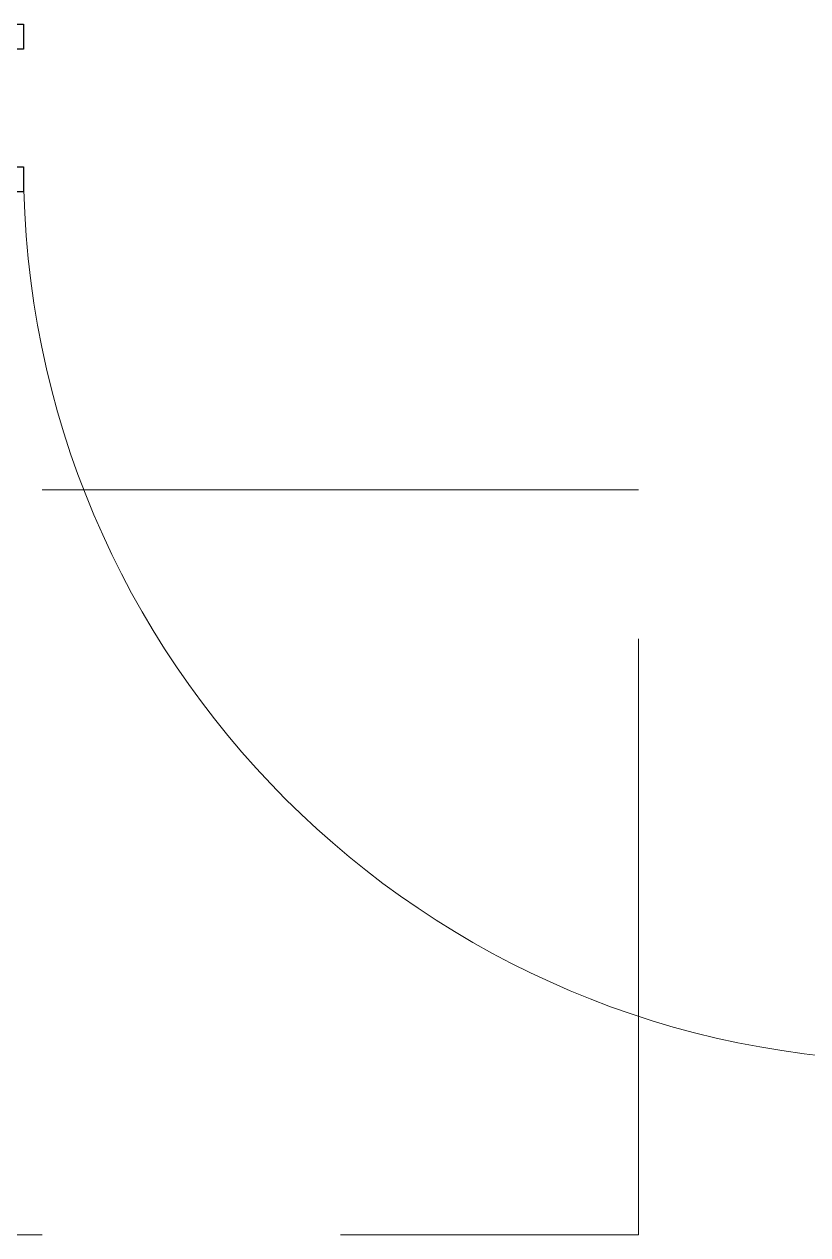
# Model space of a CAD drawing. Header units: inches. Extents: x 6 to 8416, y -388 to 6104.
# Drawn here: x 5524.19 to 5555.72, y 88.94 to 137.69 of the extents above; entities that cross this region are included whole.
import ezdxf

# ---------------------------------------------------------------- set-up
doc = ezdxf.new("R2010")
doc.units = ezdxf.units.IN
doc.header["$MEASUREMENT"] = 0
doc.linetypes.add('Hidden 1_16_', pattern=[36, 24, -12])
for name, color, linetype, lineweight in [('A-DOOR', 31, 'Continuous', 18), ('A-DOOR-FRAM', 31, 'Continuous', 25), ('A-GENM', 13, 'Continuous', 18)]:
    doc.layers.add(name, color=color, linetype=linetype, lineweight=lineweight)

# ---------------------------------------------------------------- blocks, each defined once
blk = doc.blocks.new('Unit-Single-Flush-ICC ADA-AM - 36_ x 84_-NR _U-BE _ BED_-6492530-LEVEL 3 - PLAN Copy 1 Copy 1')
at = {"layer": 'A-DOOR'}
for p, q in [((16.25, -2.375), (18, -2.375)), ((16.25, -2.375), (16.25, -38.375)), ((18, -2.375), (18, -38.375)), ((16.25, -38.375), (18, -38.375))]:
    blk.add_line(p, q, dxfattribs=at)
at = {"layer": 'A-DOOR', "lineweight": 9}
blk.add_arc((18, -2.375), 36, 180, 270, dxfattribs=at)
at = {"layer": 'A-DOOR-FRAM'}
for p, q in [((-20, 2.375), (-20, 3.375)), ((-20, 3.375), (-18, 3.375)), ((-18, 3.375), (-18, 2.375)), ((18, 2.375), (18, 3.375)), ((18, 3.375), (20, 3.375)), ((20, 3.375), (20, 2.375)), ((-18, 2.375), (-20, 2.375)), ((20, 2.375), (18, 2.375)), ((-20, -2.375), (-18, -2.375)), ((-20, -3.375), (-20, -2.375)), ((-18, -2.375), (-18, -3.375)), ((18, -2.375), (20, -2.375)), ((18, -3.375), (18, -2.375)), ((20, -2.375), (20, -3.375)), ((-18, -3.375), (-20, -3.375)), ((20, -3.375), (18, -3.375))]:
    blk.add_line(p, q, dxfattribs=at)
at = {"layer": 'A-DOOR-FRAM', "lineweight": 18}
for p, q in [((-20, 3.375), (-18, 3.375)), ((-20, 3.375), (-20, 2.375)), ((-18, 3.375), (-18, 2.375)), ((18, 3.375), (20, 3.375)), ((18, 3.375), (18, 2.375)), ((20, 3.375), (20, 2.375)), ((-18, 2.375), (-20, 2.375)), ((20, 2.375), (18, 2.375)), ((-20, -3.375), (-20, -2.375)), ((-20, -2.375), (-18, -2.375)), ((-18, -3.375), (-18, -2.375)), ((18, -3.375), (18, -2.375)), ((18, -2.375), (20, -2.375)), ((20, -3.375), (20, -2.375)), ((-18, -3.375), (-20, -3.375)), ((20, -3.375), (18, -3.375))]:
    blk.add_line(p, q, dxfattribs=at)
blk = doc.blocks.new('z Nested-Clearance-Plumbing-AM - Clearance-V1129-LEVEL 3 - PLAN Copy 1 Copy 1')
at = {"layer": 'A-GENM', "linetype": 'Hidden 1_16_', "lineweight": 9}
for p, q in [((15, 48), (-15, 48)), ((-15, 48), (-15, 0)), ((15, 0), (15, 48)), ((-15, 0), (-0.836, 0)), ((-0.748, 0), (-0.518, 0)), ((-0.518, 0), (0.492, 0)), ((0.492, 0), (0.748, 0)), ((0.748, 0), (15, 0))]:
    blk.add_line(p, q, dxfattribs=at)

msp = doc.modelspace()

# ---------------------------------------------------------------- block references
at = {"layer": 'A-DOOR'}
msp.add_blockref('Unit-Single-Flush-ICC ADA-AM - 36_ x 84_-NR _U-BE _ BED_-6492530-LEVEL 3 - PLAN Copy 1 Copy 1', (5542.16533733, 134.31077679), dxfattribs=at)
at = {"layer": 'A-GENM', "linetype": 'Hidden 1_16_', "lineweight": 9, "rotation": 269.9999999999995}
msp.add_blockref('z Nested-Clearance-Plumbing-AM - Clearance-V1129-LEVEL 3 - PLAN Copy 1 Copy 1', (5500.91533733, 103.93577679), dxfattribs=at)

doc.saveas('drawing.dxf')
